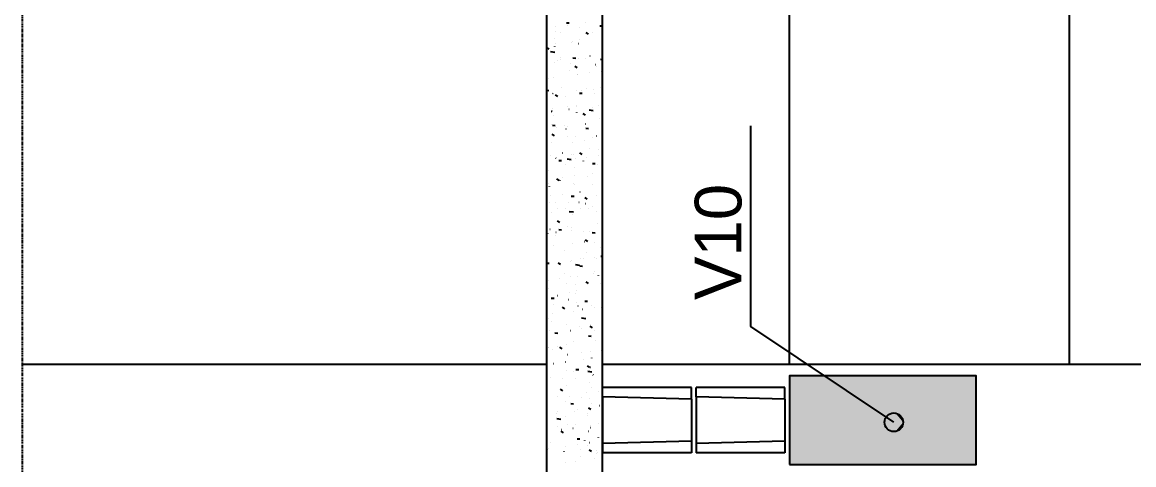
# Model space of a CAD drawing. Extents: x -1789 to 4156, y -3064 to 1391.
# Drawn here: x 2462.2 to 2700.2, y -402.8 to -308.1 of the extents above; entities that cross this region are included whole.
import ezdxf

# ---------------------------------------------------------------- set-up
doc = ezdxf.new("R2010")
doc.units = 0
doc.linetypes.add('ESTILO_TQS_0003', pattern=[0.92, 0.3, -0.15, 0.02, -0.15, 0.3])
for name, color, linetype in [('1', 1, 'CONTINUOUS'), ('2', 2, 'CONTINUOUS'), ('3', 3, 'CONTINUOUS'), ('4', 4, 'CONTINUOUS'), ('8', 8, 'CONTINUOUS'), ('9', 254, 'CONTINUOUS')]:
    doc.layers.add(name, color=color, linetype=linetype)
doc.styles.add('TQS_ARIAL', font='arial.ttf')

msp = doc.modelspace()

# ---------------------------------------------------------------- linework, layer by layer
at = {"layer": '1', "linetype": 'Continuous'}
for p, q in [((2586.4368, -388.22845), (2586.4368, -398.2146)), ((2586.4368, -388.22845), (2586.4368, -398.2146)), ((2586.4368, -388.22845), (2586.4368, -398.2146)), ((2586.4368, -388.22845), (2586.4368, -398.2146)), ((2586.4368, -388.22845), (2586.4368, -398.2146)), ((2586.4368, -388.22845), (2586.4368, -398.2146)), ((2586.4368, -388.22845), (2586.4368, -398.2146)), ((2605.4368, -388.7196), (2605.4368, -397.7196)), ((2605.4368, -388.7196), (2605.4368, -397.7196)), ((2606.4368, -388.22845), (2606.4368, -398.2146)), ((2625.4368, -388.7196), (2625.4368, -397.7196)), ((2625.4368, -388.7196), (2625.4368, -397.7196)), ((2625.4368, -388.7196), (2625.4368, -397.7196)), ((2625.4368, -388.7196), (2625.4368, -397.7196)), ((2625.4368, -388.7196), (2625.4368, -397.7196)), ((2625.4368, -388.7196), (2625.4368, -397.7196))]:
    msp.add_line(p, q, dxfattribs=at)
msp.add_lwpolyline([(2648.7927, -393.68875), (2618.1729, -373.22035), (2618.1729, -330.26585)], dxfattribs=at)
msp.add_circle((2648.7927, -393.68875), 2, dxfattribs=at)
for points in [[(2650.7927, -393.68875), (2647.7927, -391.9567), (2646.9133, -393.0047)], [(2650.7927, -393.68875), (2649.14, -391.71915), (2647.7927, -391.9567)], [(2650.7927, -393.68875), (2650.32475, -392.4032), (2649.14, -391.71915)], [(2650.7927, -393.68875), (2646.9133, -393.0047), (2646.9133, -394.3728)], [(2650.7927, -393.68875), (2646.9133, -394.3728), (2647.7927, -395.4208)], [(2650.7927, -393.68875), (2647.7927, -395.4208), (2649.14, -395.65835)], [(2650.7927, -393.68875), (2649.14, -395.65835), (2650.32475, -394.97435)], [(2650.7927, -393.68875), (2650.32475, -394.97435), (2650.7927, -393.68875)]]:
    msp.add_solid(points, dxfattribs=at)
at = {"layer": '2', "linetype": 'Continuous'}
for p, q in [((2586.4368, -388.22845), (2586.4368, -386.2196)), ((2586.4368, -388.22845), (2586.4368, -386.2196)), ((2586.4368, -388.22845), (2586.4368, -386.2196)), ((2586.4368, -388.22845), (2586.4368, -386.2196)), ((2586.4368, -388.22845), (2586.4368, -386.2196)), ((2586.4368, -388.22845), (2586.4368, -386.2196)), ((2605.4368, -386.2196), (2586.4368, -386.2196)), ((2586.4368, -388.22845), (2586.4368, -386.2196)), ((2605.4368, -388.7196), (2605.4368, -386.2196)), ((2605.4368, -388.7196), (2605.4368, -386.2196)), ((2625.4368, -386.2196), (2606.4368, -386.2196)), ((2606.4368, -388.22845), (2606.4368, -386.2196)), ((2625.4368, -388.7196), (2625.4368, -386.2196)), ((2625.4368, -388.7196), (2625.4368, -386.2196)), ((2625.4368, -388.7196), (2625.4368, -386.2196)), ((2625.4368, -388.7196), (2625.4368, -386.2196)), ((2625.4368, -388.7196), (2625.4368, -386.2196)), ((2625.4368, -388.7196), (2625.4368, -386.2196)), ((2605.4368, -388.7196), (2586.4368, -388.22845)), ((2625.4368, -388.7196), (2606.4368, -388.22845)), ((2605.4368, -397.72345), (2586.4368, -398.2146)), ((2586.4368, -398.2146), (2586.4368, -400.2196)), ((2586.4368, -398.2146), (2586.4368, -400.2196)), ((2586.4368, -398.2146), (2586.4368, -400.2196)), ((2586.4368, -398.2146), (2586.4368, -400.2196)), ((2586.4368, -398.2146), (2586.4368, -400.2196)), ((2586.4368, -398.2146), (2586.4368, -400.2196)), ((2586.4368, -398.2146), (2586.4368, -400.2196)), ((2605.4368, -397.72345), (2605.4368, -400.21765)), ((2605.4368, -397.72345), (2605.4368, -400.21765)), ((2625.4368, -397.72345), (2606.4368, -398.2146)), ((2606.4368, -398.2146), (2606.4368, -400.2196)), ((2625.4368, -397.72345), (2625.4368, -400.21765)), ((2625.4368, -397.72345), (2625.4368, -400.21765)), ((2625.4368, -397.72345), (2625.4368, -400.21765)), ((2625.4368, -397.72345), (2625.4368, -400.21765)), ((2625.4368, -397.72345), (2625.4368, -400.21765)), ((2625.4368, -397.72345), (2625.4368, -400.21765)), ((2605.4368, -400.21765), (2586.4368, -400.2196)), ((2625.4368, -400.21765), (2606.4368, -400.2196)), ((2626.4368, -402.7196), (2626.4368, -402.7196)), ((2666.4368, -402.7196), (2666.4368, -402.7196))]:
    msp.add_line(p, q, dxfattribs=at)
at = {"layer": '2', "linetype": 'ESTILO_TQS_0003'}
msp.add_lwpolyline([(2462.16665, -2158.40875), (3089.1606, -2158.40875), (3089.1606, 1006.1651), (2462.16665, 1011.24555), (2462.16665, -2158.40875)], dxfattribs=at)
at = {"layer": '3', "linetype": 'Continuous'}
for p, q in [((2626.4368, -381.2195), (2626.4368, -287.7196)), ((2686.4368, -381.2195), (2686.4368, -287.7196)), ((2462.16665, -381.2195), (2574.4368, -381.2195)), ((2586.4368, -381.2195), (2786.4368, -381.2195))]:
    msp.add_line(p, q, dxfattribs=at)
at = {"layer": '4', "linetype": 'Continuous'}
for p, q in [((2666.4368, -383.7196), (2626.4368, -383.7196)), ((2626.4368, -383.7196), (2626.4368, -402.7196)), ((2666.4368, -402.7196), (2666.4368, -383.7196)), ((2626.4368, -402.7196), (2666.4368, -402.7196))]:
    msp.add_line(p, q, dxfattribs=at)
at = {"layer": '8', "linetype": 'Continuous'}
msp.add_lwpolyline([(2626.4368, -402.7196), (2666.4368, -402.7196), (2666.4368, -383.7196), (2626.4368, -383.7196), (2626.4368, -402.7196)], dxfattribs=at)
for points in [[(2626.4368, -402.7196), (2666.4368, -402.7196), (2666.4368, -383.7196)], [(2626.4368, -402.7196), (2666.4368, -383.7196), (2626.4368, -383.7196)], [(2626.4368, -402.7196), (2626.4368, -383.7196), (2626.4368, -402.7196)]]:
    msp.add_solid(points, dxfattribs=at)
at = {"layer": '9', "linetype": 'Continuous'}
for p, q in [((2574.4368, -308.17585), (2574.4368, -308.17585)), ((2574.4368, -308.17585), (2574.4368, -308.17585)), ((2574.4368, -309.32045), (2574.4368, -309.32045)), ((2574.4368, -309.32045), (2574.4368, -309.32045)), ((2576.3903, -309.0633), (2576.4002, -309.062)), ((2579.2858, -308.3122), (2578.6881, -308.2599)), ((2578.8937, -308.7337), (2578.9036, -308.7324)), ((2581.43095, -309.28035), (2581.43885, -309.27425)), ((2582.68105, -308.2351), (2582.69095, -308.2338)), ((2586.4368, -308.93785), (2585.8607, -308.88745)), ((2586.3366, -308.5703), (2586.32815, -308.56495)), ((2586.4368, -308.63415), (2586.4368, -308.63415)), ((2586.4368, -308.63415), (2586.4368, -308.63415)), ((2586.4368, -308.63415), (2586.4368, -308.63415)), ((2574.4368, -311.4115), (2574.4368, -311.4115)), ((2574.4368, -311.4115), (2574.4368, -311.4115)), ((2576.1943, -311.6348), (2576.18585, -311.6294)), ((2576.29655, -309.98445), (2576.3045, -309.97835)), ((2577.3724, -310.30665), (2577.365, -310.2999)), ((2583.4071, -310.6128), (2582.90965, -310.27725)), ((2584.25265, -310.2663), (2584.2453, -310.25955)), ((2586.36585, -311.34775), (2586.37575, -311.34645)), ((2574.4368, -312.91825), (2574.4368, -312.91825)), ((2574.4368, -312.91825), (2574.4368, -312.91825)), ((2574.4368, -312.91825), (2574.4368, -312.91825)), ((2575.00485, -313.8381), (2574.50745, -313.5026)), ((2576.175, -313.3134), (2576.1829, -313.3073)), ((2576.263, -312.67785), (2576.27295, -312.6765)), ((2579.76855, -312.5023), (2579.7612, -312.49555)), ((2580.05035, -312.1792), (2580.06025, -312.1779)), ((2581.30935, -312.6093), (2581.3173, -312.6032)), ((2581.5325, -311.86035), (2581.5241, -311.85495)), ((2586.3604, -311.9691), (2586.36835, -311.963)), ((2586.4368, -311.80945), (2586.4368, -311.80945)), ((2586.4368, -311.80945), (2586.4368, -311.80945)), ((2586.4368, -311.80945), (2586.4368, -311.80945)), ((2586.4368, -312.2677), (2586.4368, -312.2677)), ((2586.4368, -312.65635), (2586.4368, -312.65635)), ((2574.4368, -314.6471), (2574.4368, -314.6471)), ((2574.4368, -314.6471), (2574.4368, -314.6471)), ((2574.4368, -316.51605), (2574.4368, -316.51605)), ((2576.19905, -314.5685), (2575.30965, -314.43055)), ((2576.88345, -316.20355), (2576.87605, -316.1968)), ((2577.41965, -316.12335), (2577.42955, -316.12205)), ((2577.4345, -315.60015), (2577.4261, -315.5948)), ((2580.6733, -315.83415), (2580.0756, -315.78185)), ((2581.18775, -315.9382), (2581.1957, -315.93215)), ((2582.77275, -315.8257), (2582.7643, -315.82035)), ((2583.73515, -315.2919), (2583.74505, -315.2906)), ((2586.4368, -316.1563), (2585.98205, -316.08575)), ((2586.23855, -314.9623), (2586.24845, -314.961)), ((2586.2388, -315.29805), (2586.24675, -315.29195)), ((2586.4368, -314.9847), (2586.4368, -314.9847)), ((2586.4368, -314.9847), (2586.4368, -314.9847)), ((2586.4368, -316.33835), (2586.4368, -316.33835)), ((2574.4368, -317.88275), (2574.4368, -317.88275)), ((2574.4368, -317.88275), (2574.4368, -317.88275)), ((2576.0534, -316.64235), (2576.0613, -316.63625)), ((2579.2796, -318.39925), (2579.2722, -318.3925)), ((2579.543, -316.9434), (2579.53455, -316.93805)), ((2580.97395, -317.8643), (2580.4765, -317.52875)), ((2583.60785, -318.9064), (2583.61775, -318.9051)), ((2584.8812, -317.16895), (2584.8728, -317.1636)), ((2585.18755, -317.4679), (2585.18015, -317.46115)), ((2586.1172, -318.62695), (2586.12515, -318.6209)), ((2586.4368, -318.16), (2586.4368, -318.16)), ((2586.4368, -318.16), (2586.4368, -318.16)), ((2586.4368, -318.16), (2586.4368, -318.16)), ((2586.4368, -318.61265), (2586.4368, -318.61265)), ((2586.4368, -318.61265), (2586.4368, -318.61265)), ((2574.4368, -320.1138), (2574.4368, -320.1138)), ((2574.4368, -321.1184), (2574.4368, -321.1184)), ((2574.4368, -321.1184), (2574.4368, -321.1184)), ((2574.5722, -320.4307), (2574.56485, -320.42395)), ((2574.78895, -320.06745), (2574.79885, -320.06615)), ((2575.9318, -319.97125), (2575.9397, -319.9652)), ((2581.06615, -319.26715), (2581.0741, -319.26105)), ((2581.10445, -319.236), (2581.11435, -319.2347)), ((2574.88825, -322.72855), (2574.4368, -322.68905)), ((2575.6759, -323.54845), (2575.6858, -323.54715)), ((2575.8102, -323.3002), (2575.8181, -323.2941)), ((2576.81955, -323.9548), (2576.32215, -323.6193)), ((2577.59565, -322.05335), (2577.5872, -322.048)), ((2580.94455, -322.5961), (2580.9525, -322.59)), ((2582.06085, -323.35605), (2581.4631, -323.30375)), ((2581.9914, -322.717), (2582.0013, -322.7157)), ((2582.9339, -322.2789), (2582.92545, -322.27355)), ((2584.4948, -322.38745), (2584.5047, -322.3861)), ((2584.6986, -323.3648), (2584.6912, -323.35805)), ((2585.9956, -321.9559), (2586.00355, -321.9498)), ((2586.4368, -321.33525), (2586.4368, -321.33525)), ((2586.4368, -321.33525), (2586.4368, -321.33525)), ((2586.4368, -321.33525), (2586.4368, -321.33525)), ((2586.4368, -321.54905), (2586.4368, -321.54905)), ((2574.4368, -323.7116), (2574.4368, -323.7116)), ((2574.4368, -324.354), (2574.4368, -324.354)), ((2574.4368, -324.354), (2574.4368, -324.354)), ((2578.3913, -323.93025), (2578.38395, -323.9235)), ((2578.8359, -326.01875), (2578.82745, -326.0134)), ((2580.82295, -325.92505), (2580.8309, -325.91895)), ((2585.55325, -325.84585), (2585.5632, -325.84455)), ((2586.4368, -323.7389), (2586.4368, -323.7389)), ((2586.4368, -324.51055), (2586.4368, -324.51055)), ((2586.4368, -324.51055), (2586.4368, -324.51055)), ((2586.4368, -324.95765), (2586.4368, -324.95765)), ((2586.4368, -324.95765), (2586.4368, -324.95765)), ((2574.4368, -327.30935), (2574.4368, -327.30935)), ((2574.4368, -327.30935), (2574.4368, -327.30935)), ((2574.4368, -327.30935), (2574.4368, -327.30935)), ((2574.4368, -327.58965), (2574.4368, -327.58965)), ((2574.4368, -327.58965), (2574.4368, -327.58965)), ((2575.45045, -327.1759), (2575.46035, -327.1746)), ((2575.60615, -327.13645), (2575.5977, -327.1311)), ((2575.6886, -326.62915), (2575.6965, -326.62305)), ((2575.9055, -327.9974), (2575.89815, -327.99065)), ((2579.23775, -326.6773), (2579.2477, -326.676)), ((2580.78745, -326.1259), (2580.7801, -326.11915)), ((2580.94435, -327.362), (2580.9359, -327.35665)), ((2582.78865, -327.981), (2582.2912, -327.6455)), ((2584.4402, -327.0374), (2583.55085, -326.89945)), ((2583.7645, -326.90355), (2583.7724, -326.89745)), ((2584.1741, -326.2443), (2584.16565, -326.23895)), ((2586.2826, -327.58755), (2586.27415, -327.5822)), ((2586.4368, -327.34705), (2586.4368, -327.34705)), ((2586.4368, -327.6858), (2586.4368, -327.6858)), ((2586.4368, -327.6858), (2586.4368, -327.6858)), ((2586.4368, -327.6858), (2586.4368, -327.6858)), ((2575.567, -329.9581), (2575.5749, -329.952)), ((2576.27575, -330.25045), (2575.67805, -330.19815)), ((2576.5089, -330.63435), (2576.51885, -330.63305)), ((2578.30165, -330.19305), (2578.2943, -330.1863)), ((2579.0123, -330.30475), (2579.02225, -330.30345)), ((2582.79965, -329.80615), (2582.80955, -329.80485)), ((2585.7524, -328.6138), (2585.76035, -328.6077)), ((2586.4368, -330.44175), (2586.4368, -330.44175)), ((2574.4368, -330.8253), (2574.4368, -330.8253)), ((2574.4368, -330.8253), (2574.4368, -330.8253)), ((2574.4368, -330.90715), (2574.4368, -330.90715)), ((2574.4368, -330.90715), (2574.4368, -330.90715)), ((2576.10765, -332.3673), (2575.6102, -332.03175)), ((2578.5918, -330.87265), (2578.59975, -330.8666)), ((2578.997, -332.47195), (2578.9886, -332.4666)), ((2580.57975, -332.5829), (2580.5877, -332.57685)), ((2583.44835, -330.87795), (2582.85065, -330.82565)), ((2584.33525, -332.6975), (2584.3268, -332.69215)), ((2585.0858, -332.36095), (2585.0937, -332.35485)), ((2586.20645, -331.0915), (2586.1991, -331.08475)), ((2586.3615, -332.935), (2586.3714, -332.9337)), ((2586.4368, -330.8611), (2586.4368, -330.8611)), ((2586.4368, -330.8611), (2586.4368, -330.8611)), ((2586.4368, -330.8611), (2586.4368, -330.8611)), ((2586.4368, -331.13945), (2586.4368, -331.13945)), ((2586.4368, -331.3026), (2586.4368, -331.3026)), ((2586.4368, -331.3026), (2586.4368, -331.3026)), ((2574.4368, -334.0609), (2574.4368, -334.0609)), ((2574.4368, -334.0609), (2574.4368, -334.0609)), ((2574.4368, -334.0609), (2574.4368, -334.0609)), ((2574.4368, -334.50495), (2574.4368, -334.50495)), ((2574.4368, -334.50495), (2574.4368, -334.50495)), ((2575.41655, -333.8943), (2575.4092, -333.88755)), ((2580.0708, -333.7632), (2580.0807, -333.7619)), ((2582.5742, -333.4336), (2582.5841, -333.4323)), ((2583.72065, -335.15865), (2583.7133, -335.1519)), ((2585.5092, -335.27165), (2585.51715, -335.2656)), ((2586.4368, -334.03635), (2586.4368, -334.03635)), ((2586.4368, -334.03635), (2586.4368, -334.03635)), ((2574.4368, -337.29655), (2574.4368, -337.29655)), ((2574.4368, -337.29655), (2574.4368, -337.29655)), ((2575.3238, -336.61595), (2575.3317, -336.60985)), ((2576.461, -337.2069), (2576.45255, -337.2015)), ((2577.66325, -337.77235), (2577.06555, -337.72005)), ((2577.8127, -336.09), (2577.80535, -336.08325)), ((2579.72475, -337.4968), (2578.8354, -337.3589)), ((2579.8298, -336.394), (2579.83775, -336.3879)), ((2580.23725, -336.43735), (2580.2288, -336.432)), ((2580.5572, -337.29695), (2580.5671, -337.29565)), ((2582.0767, -336.3935), (2581.5793, -336.05795)), ((2582.3457, -337.7806), (2582.3373, -337.77525)), ((2583.0606, -336.96735), (2583.0705, -336.96605)), ((2585.57545, -336.6629), (2585.56705, -336.65755)), ((2586.4368, -337.21165), (2586.4368, -337.21165)), ((2586.4368, -337.64755), (2586.4368, -337.64755)), ((2586.4368, -337.64755), (2586.4368, -337.64755)), ((2574.4368, -338.1027), (2574.4368, -338.1027)), ((2574.4368, -338.1027), (2574.4368, -338.1027)), ((2574.9276, -339.79125), (2574.9202, -339.7845)), ((2578.56945, -338.55015), (2578.561, -338.54475)), ((2580.33655, -339.2408), (2580.3445, -339.2347)), ((2584.83585, -338.3999), (2584.23815, -338.3476)), ((2585.3876, -338.6006), (2585.39555, -338.5945)), ((2586.4368, -338.5378), (2586.4368, -338.5378)), ((2586.4368, -338.53995), (2586.4368, -338.53995)), ((2586.4368, -339.3344), (2586.4368, -339.3344)), ((2574.4368, -340.5322), (2574.4368, -340.5322)), ((2574.4368, -341.7005), (2574.4368, -341.7005)), ((2574.4368, -341.7005), (2574.4368, -341.7005)), ((2574.51435, -340.4727), (2574.5223, -340.4666)), ((2574.8034, -342.50145), (2574.795, -342.4961)), ((2577.1337, -341.95205), (2576.6363, -341.61655)), ((2577.32375, -341.9869), (2577.31635, -341.98015)), ((2577.9265, -341.24105), (2577.9364, -341.23975)), ((2580.21495, -342.56975), (2580.2229, -342.56365)), ((2580.4299, -340.9115), (2580.4398, -340.9102)), ((2583.2317, -341.0556), (2583.2243, -341.0488)), ((2584.2172, -340.41285), (2584.22715, -340.41155)), ((2584.2553, -342.7051), (2584.2632, -342.699)), ((2586.4368, -340.3869), (2586.4368, -340.3869)), ((2586.4368, -340.3869), (2586.4368, -340.3869)), ((2586.4368, -340.3869), (2586.4368, -340.3869)), ((2574.4368, -343.7678), (2574.4368, -343.7678)), ((2574.4368, -343.7678), (2574.4368, -343.7678)), ((2575.0806, -343.27385), (2575.0885, -343.26775)), ((2577.7992, -344.8556), (2577.8091, -344.8543)), ((2580.39835, -342.89055), (2580.38995, -342.8852)), ((2581.5865, -344.357), (2581.59645, -344.3557)), ((2586.4368, -343.5622), (2586.4368, -343.5622)), ((2586.4368, -343.5622), (2586.4368, -343.5622)), ((2586.4368, -343.5622), (2586.4368, -343.5622)), ((2586.4368, -343.99255), (2586.4368, -343.99255)), ((2586.4368, -343.99255), (2586.4368, -343.99255)), ((2574.4368, -345.29825), (2574.4368, -345.29825)), ((2574.4368, -345.29825), (2574.4368, -345.29825)), ((2574.43865, -345.68815), (2574.4368, -345.6865)), ((2574.4368, -347.00345), (2574.4368, -347.00345)), ((2574.4368, -347.00345), (2574.4368, -347.00345)), ((2574.959, -346.60275), (2574.9669, -346.5967)), ((2575.2958, -345.1852), (2575.3057, -345.18385)), ((2576.3004, -346.6304), (2576.29195, -346.625)), ((2579.08265, -346.67425), (2579.09055, -346.66815)), ((2580.3324, -345.4064), (2579.73465, -345.3541)), ((2581.38185, -346.6924), (2581.37345, -346.687)), ((2583.10275, -345.97825), (2582.60535, -345.64275)), ((2582.74275, -346.9525), (2582.73535, -346.94575)), ((2585.1444, -345.2585), (2585.15235, -345.2524)), ((2586.4368, -345.9405), (2586.4368, -345.9405)), ((2586.4368, -346.73745), (2586.4368, -346.73745)), ((2586.4368, -346.73745), (2586.4368, -346.73745)), ((2574.4368, -348.89605), (2574.4368, -348.89605)), ((2575.39655, -348.7697), (2575.40645, -348.7684)), ((2576.8348, -347.8838), (2576.8274, -347.87705)), ((2578.40885, -347.97365), (2578.4004, -347.96825)), ((2580.1764, -348.7576), (2579.28705, -348.6197)), ((2579.97175, -349.2276), (2579.9797, -349.2215)), ((2581.71205, -347.93825), (2581.72195, -347.93695)), ((2583.49035, -348.03565), (2583.4819, -348.03025)), ((2584.21545, -347.60865), (2584.22535, -347.60735)), ((2585.0228, -348.5874), (2585.03075, -348.58135)), ((2586.4368, -348.2271), (2586.4368, -348.2271)), ((2586.4368, -349.72855), (2586.4368, -349.72855)), ((2574.4368, -350.2391), (2574.4368, -350.2391)), ((2574.4368, -350.2391), (2574.4368, -350.2391)), ((2574.4368, -350.2391), (2574.4368, -350.2391)), ((2577.2908, -350.9507), (2576.79335, -350.6152)), ((2578.9584, -351.89855), (2578.9683, -351.89725)), ((2579.7243, -351.98695), (2579.7159, -351.9816)), ((2585.2739, -351.0671), (2585.2838, -351.0658)), ((2586.4368, -349.91275), (2586.4368, -349.91275)), ((2586.4368, -349.91275), (2586.4368, -349.91275)), ((2586.4368, -349.91275), (2586.4368, -349.91275)), ((2586.4368, -350.3375), (2586.4368, -350.3375)), ((2586.4368, -350.3375), (2586.4368, -350.3375)), ((2574.4368, -352.4938), (2574.4368, -352.4938)), ((2574.4368, -352.4938), (2574.4368, -352.4938)), ((2574.4368, -352.4938), (2574.4368, -352.4938)), ((2574.4368, -353.4747), (2574.4368, -353.4747)), ((2574.4368, -353.4747), (2574.4368, -353.4747)), ((2574.7158, -353.26065), (2574.72375, -353.25455)), ((2575.1711, -352.39715), (2575.181, -352.39585)), ((2576.34585, -353.78075), (2576.33845, -353.774)), ((2576.4615, -353.0836), (2576.45305, -353.0782)), ((2577.6598, -352.5731), (2577.06205, -352.52085)), ((2579.85015, -352.55655), (2579.8581, -352.55045)), ((2582.25375, -352.8494), (2582.2464, -352.84265)), ((2583.5676, -352.9397), (2583.57555, -352.9336)), ((2584.8324, -353.20065), (2584.23465, -353.14835)), ((2586.30065, -354.5297), (2586.31055, -354.5284)), ((2586.4368, -353.088), (2586.4368, -353.088)), ((2586.4368, -353.088), (2586.4368, -353.088)), ((2586.4368, -353.088), (2586.4368, -353.088)), ((2586.4368, -353.341), (2586.4368, -353.341)), ((2574.4368, -356.0916), (2574.4368, -356.0916)), ((2574.4368, -356.0916), (2574.4368, -356.0916)), ((2574.4368, -356.71035), (2574.4368, -356.71035)), ((2574.4368, -356.71035), (2574.4368, -356.71035)), ((2574.5942, -356.5896), (2574.60215, -356.5835)), ((2575.9161, -355.9114), (2575.90765, -355.90605)), ((2580.00995, -355.3579), (2580.01985, -355.3566)), ((2582.51335, -355.0283), (2582.52325, -355.027)), ((2583.25985, -354.9769), (2582.7624, -354.64135)), ((2584.77965, -355.2453), (2584.78755, -355.2392)), ((2586.07285, -356.34895), (2586.0655, -356.3422)), ((2586.30275, -356.1779), (2586.29435, -356.1725)), ((2586.4368, -356.2633), (2586.4368, -356.2633)), ((2586.4368, -356.68245), (2586.4368, -356.68245)), ((2574.472, -358.1667), (2574.46355, -358.1613)), ((2574.48375, -358.41945), (2574.4764, -358.4127)), ((2578.25215, -357.0184), (2578.26005, -357.0123)), ((2579.60695, -359.2144), (2579.6149, -359.20835)), ((2579.7914, -358.98445), (2579.80135, -358.98315)), ((2581.7648, -358.74635), (2581.75745, -358.73955)), ((2582.2948, -358.65485), (2582.30475, -358.65355)), ((2583.03995, -357.27455), (2583.03155, -357.26915)), ((2584.7461, -358.50665), (2584.754, -358.5006)), ((2585.14845, -358.6178), (2585.14, -358.6124)), ((2586.08215, -358.15625), (2586.09205, -358.15495)), ((2586.4368, -357.1198), (2586.4368, -357.1198)), ((2574.4368, -359.6894), (2574.4368, -359.6894)), ((2574.4368, -359.6894), (2574.4368, -359.6894)), ((2574.9872, -359.73985), (2574.4368, -359.6917)), ((2574.4368, -359.946), (2574.4368, -359.946)), ((2577.44785, -359.9493), (2576.9504, -359.6138)), ((2581.5022, -360.154), (2580.61285, -360.01605)), ((2582.1598, -360.36735), (2581.56205, -360.31505)), ((2584.6452, -361.47245), (2584.6368, -361.4671)), ((2586.4368, -359.43855), (2586.4368, -359.43855)), ((2586.4368, -359.43855), (2586.4368, -359.43855)), ((2586.4368, -359.43855), (2586.4368, -359.43855)), ((2586.4368, -360.74155), (2586.4368, -360.74155)), ((2586.4368, -360.9193), (2586.4368, -360.9193)), ((2574.4368, -363.1816), (2574.4368, -363.1816)), ((2574.4368, -363.1816), (2574.4368, -363.1816)), ((2574.4368, -363.1816), (2574.4368, -363.1816)), ((2574.4368, -363.28715), (2574.4368, -363.28715)), ((2574.4368, -363.28715), (2574.4368, -363.28715)), ((2574.74855, -363.2461), (2574.75845, -363.2448)), ((2577.25195, -362.91655), (2577.26185, -362.91525)), ((2578.30285, -361.919), (2578.2955, -361.91225)), ((2578.7285, -364.05365), (2578.7201, -364.0483)), ((2579.57345, -362.4758), (2579.58135, -362.4697)), ((2580.699, -364.11465), (2580.69165, -364.1079)), ((2581.03925, -362.41795), (2581.0492, -362.41665)), ((2583.4169, -363.9755), (2582.9195, -363.64)), ((2583.2011, -363.72775), (2583.19265, -363.72235)), ((2584.53645, -361.90315), (2584.54435, -361.8971)), ((2585.5839, -362.2459), (2585.57655, -362.23915)), ((2586.0674, -363.96405), (2586.0753, -363.958)), ((2586.4368, -362.61385), (2586.4368, -362.61385)), ((2586.4368, -362.61385), (2586.4368, -362.61385)), ((2586.4368, -363.02745), (2586.4368, -363.02745)), ((2574.4368, -366.41725), (2574.4368, -366.41725)), ((2574.4368, -366.41725), (2574.4368, -366.41725)), ((2574.4368, -366.41725), (2574.4368, -366.41725)), ((2574.86715, -365.1157), (2574.85975, -365.10895)), ((2579.36375, -365.8723), (2579.3717, -365.8662)), ((2580.59965, -366.0736), (2580.60955, -366.0723)), ((2580.837, -365.3969), (2580.82855, -365.39155)), ((2586.4368, -365.7891), (2586.4368, -365.7891)), ((2586.4368, -365.7891), (2586.4368, -365.7891)), ((2586.4368, -366.01245), (2586.4368, -366.01245)), ((2574.4368, -366.88495), (2574.4368, -366.88495)), ((2574.4368, -366.88495), (2574.4368, -366.88495)), ((2574.4368, -366.88495), (2574.4368, -366.88495)), ((2576.0407, -367.23255), (2575.443, -367.18025)), ((2575.87335, -368.5853), (2575.8649, -368.5799)), ((2576.81235, -366.5722), (2576.82225, -366.5709)), ((2579.1031, -367.4676), (2579.09465, -367.4622)), ((2580.8114, -367.9971), (2580.81935, -367.991)), ((2581.2116, -368.8108), (2581.20315, -368.80545)), ((2583.2133, -367.86005), (2582.6156, -367.80775)), ((2584.0584, -368.74125), (2584.06635, -368.73515)), ((2586.4368, -368.14205), (2586.4368, -368.14205)), ((2574.4368, -369.6529), (2574.4368, -369.6529)), ((2574.4368, -369.6529), (2574.4368, -369.6529)), ((2574.4368, -369.6529), (2574.4368, -369.6529)), ((2574.4368, -370.4827), (2574.4368, -370.4827)), ((2575.77785, -370.30615), (2575.7878, -370.30485)), ((2578.31315, -369.42565), (2577.81575, -369.09015)), ((2580.28615, -370.0813), (2580.27875, -370.07455)), ((2582.09335, -369.4747), (2582.1033, -369.4734)), ((2584.59675, -369.14515), (2584.6067, -369.14385)), ((2586.118, -369.08025), (2586.1106, -369.0735)), ((2586.4368, -368.9644), (2586.4368, -368.9644)), ((2586.4368, -368.9644), (2586.4368, -368.9644)), ((2586.4368, -368.9644), (2586.4368, -368.9644)), ((2586.4368, -369.3724), (2586.4368, -369.3724)), ((2586.4368, -369.3724), (2586.4368, -369.3724)), ((2574.4368, -372.8885), (2574.4368, -372.8885)), ((2574.87895, -371.4715), (2574.87155, -371.46475)), ((2575.49595, -372.0758), (2575.5039, -372.0697)), ((2578.74295, -372.81995), (2578.75085, -372.81385)), ((2581.4327, -373.1595), (2581.4426, -373.15815)), ((2582.828, -371.55035), (2581.9386, -371.41245)), ((2581.9899, -373.5641), (2581.99785, -373.558)), ((2584.28225, -373.45185), (2583.7848, -373.11635)), ((2583.9361, -372.8299), (2583.946, -372.8286)), ((2584.10525, -373.58085), (2584.09785, -373.5741)), ((2586.4368, -372.11005), (2586.4368, -372.11005)), ((2586.4368, -372.13965), (2586.4368, -372.13965)), ((2586.4368, -372.13965), (2586.4368, -372.13965)), ((2586.4368, -372.13965), (2586.4368, -372.13965)), ((2574.4368, -374.0805), (2574.4368, -374.0805)), ((2575.1172, -373.99095), (2575.1271, -373.9896)), ((2576.8146, -374.70075), (2576.21685, -374.64845)), ((2579.5314, -374.091), (2579.523, -374.0856)), ((2583.9872, -375.3283), (2583.38945, -375.276)), ((2584.05005, -375.21895), (2584.05795, -375.21285)), ((2584.60245, -374.14635), (2584.594, -374.14095)), ((2586.4368, -374.90515), (2586.4368, -374.90515)), ((2586.4368, -375.31495), (2586.4368, -375.31495)), ((2586.4368, -375.31495), (2586.4368, -375.31495)), ((2586.4368, -375.5426), (2586.4368, -375.5426)), ((2586.4368, -375.71735), (2586.4368, -375.71735)), ((2574.4368, -376.12415), (2574.4368, -376.12415)), ((2574.4368, -377.6783), (2574.4368, -377.6783)), ((2574.4368, -377.6783), (2574.4368, -377.6783)), ((2574.4368, -377.6783), (2574.4368, -377.6783)), ((2574.83765, -377.7786), (2574.8303, -377.77185)), ((2574.89175, -377.6184), (2574.90165, -377.6171)), ((2575.7232, -378.01545), (2575.71475, -378.0101)), ((2576.81725, -377.5332), (2576.8252, -377.5271)), ((2577.762, -377.9466), (2577.26455, -377.61105)), ((2578.67905, -377.1198), (2578.68895, -377.11845)), ((2580.29795, -376.4371), (2580.29055, -376.4303)), ((2584.99455, -376.28835), (2585.00445, -376.287)), ((2586.10985, -378.28195), (2586.10145, -378.27655)), ((2574.4368, -379.35975), (2574.4368, -379.35975)), ((2574.4368, -379.35975), (2574.4368, -379.35975)), ((2574.4368, -379.35975), (2574.4368, -379.35975)), ((2578.4536, -380.74725), (2578.4635, -380.74595)), ((2578.87735, -379.18805), (2578.8853, -379.18195)), ((2581.99185, -378.83375), (2581.98345, -378.82835)), ((2582.2409, -380.24865), (2582.25085, -380.24735)), ((2583.92845, -378.54785), (2583.93635, -378.5418)), ((2584.11705, -379.93665), (2584.10965, -379.9299)), ((2586.4368, -378.4902), (2586.4368, -378.4902)), ((2574.4368, -381.27605), (2574.4368, -381.27605)), ((2574.4368, -381.27605), (2574.4368, -381.27605)), ((2574.4368, -382.5954), (2574.4368, -382.5954)), ((2574.4368, -382.5954), (2574.4368, -382.5954)), ((2574.4368, -382.5954), (2574.4368, -382.5954)), ((2575.9502, -381.0768), (2575.9601, -381.0755)), ((2578.75575, -382.517), (2578.7637, -382.5109)), ((2580.25665, -382.7442), (2580.2493, -382.73745)), ((2581.3146, -382.495), (2580.71685, -382.4427)), ((2583.73105, -381.97275), (2583.23365, -381.63725)), ((2584.1538, -382.94675), (2583.2644, -382.8088)), ((2583.80685, -381.8768), (2583.81475, -381.8707)), ((2586.4368, -381.6655), (2586.4368, -381.6655)), ((2586.4368, -381.6655), (2586.4368, -381.6655)), ((2586.4368, -382.06235), (2586.4368, -382.06235)), ((2586.4368, -382.94315), (2586.4368, -382.94315)), ((2574.4368, -384.87385), (2574.4368, -384.87385)), ((2575.32735, -384.1138), (2575.31895, -384.10845)), ((2577.8613, -384.423), (2577.8712, -384.4217)), ((2580.6656, -384.33935), (2580.65715, -384.334)), ((2583.68525, -385.20575), (2583.69315, -385.19965)), ((2584.1768, -383.59155), (2584.18675, -383.59025)), ((2584.4523, -383.5765), (2584.4439, -383.57115)), ((2586.4368, -383.30085), (2586.4368, -383.30085)), ((2586.4368, -383.79785), (2586.4368, -383.79785)), ((2586.4368, -384.84075), (2586.4368, -384.84075)), ((2586.4368, -384.84075), (2586.4368, -384.84075)), ((2574.4368, -385.83105), (2574.4368, -385.83105)), ((2574.4368, -385.83105), (2574.4368, -385.83105)), ((2574.4368, -385.83105), (2574.4368, -385.83105)), ((2577.91905, -386.9452), (2577.42165, -386.6097)), ((2578.63415, -385.84595), (2578.6421, -385.83985)), ((2583.07395, -387.3345), (2583.08385, -387.3332)), ((2584.07575, -386.24375), (2584.06835, -386.237)), ((2585.57735, -387.00495), (2585.58725, -387.00365)), ((2574.4368, -388.4716), (2574.4368, -388.4716)), ((2574.4368, -389.06665), (2574.4368, -389.06665)), ((2574.4368, -389.06665), (2574.4368, -389.06665)), ((2574.4368, -389.06665), (2574.4368, -389.06665)), ((2576.75845, -388.16595), (2576.76835, -388.16465)), ((2578.5126, -389.17485), (2578.5205, -389.1688)), ((2579.32, -388.2309), (2579.31265, -388.22415)), ((2580.20325, -389.7983), (2579.60555, -389.746)), ((2581.9058, -388.30475), (2581.8974, -388.2994)), ((2583.56365, -388.5347), (2583.57155, -388.5286)), ((2584.0143, -389.648), (2584.00585, -389.64265)), ((2585.7277, -390.1098), (2585.73565, -390.1037)), ((2586.4368, -388.01605), (2586.4368, -388.01605)), ((2586.4368, -388.01605), (2586.4368, -388.01605)), ((2586.4368, -388.4073), (2586.4368, -388.4073)), ((2574.4368, -392.0694), (2574.4368, -392.0694)), ((2574.4368, -392.0694), (2574.4368, -392.0694)), ((2574.4368, -392.0694), (2574.4368, -392.0694)), ((2574.4368, -392.3023), (2574.4368, -392.3023)), ((2574.4368, -392.3023), (2574.4368, -392.3023)), ((2574.4368, -392.3023), (2574.4368, -392.3023)), ((2576.533, -391.79345), (2576.5429, -391.79215)), ((2576.87805, -391.4523), (2576.86965, -391.4469)), ((2578.391, -392.5038), (2578.3989, -392.4977)), ((2580.3203, -391.2948), (2580.3302, -391.2935)), ((2580.99605, -390.90045), (2580.98765, -390.8951)), ((2583.10455, -392.2437), (2583.0961, -392.23835)), ((2583.1391, -391.73045), (2583.13175, -391.7237)), ((2583.88815, -390.9714), (2583.3907, -390.6359)), ((2586.4368, -390.34365), (2586.4368, -390.34365)), ((2586.4368, -391.19135), (2586.4368, -391.19135)), ((2586.4368, -391.19135), (2586.4368, -391.19135)), ((2586.4368, -391.19135), (2586.4368, -391.19135)), ((2586.4368, -392.6905), (2586.4368, -392.6905)), ((2577.4925, -393.1044), (2576.6031, -392.96645)), ((2576.7287, -394.5324), (2576.7203, -394.52705)), ((2578.83105, -394.12785), (2578.8237, -394.12105)), ((2580.09485, -394.9223), (2580.10475, -394.921)), ((2580.55505, -394.0789), (2580.56295, -394.0728)), ((2583.802, -394.82305), (2583.80995, -394.81695)), ((2583.88215, -394.42365), (2583.8921, -394.42235)), ((2585.53525, -393.92615), (2585.5279, -393.9194)), ((2586.4368, -394.3666), (2586.4368, -394.3666)), ((2586.4368, -394.3666), (2586.4368, -394.3666)), ((2586.4368, -394.3666), (2586.4368, -394.3666)), ((2586.4368, -394.4916), (2586.4368, -394.4916)), ((2586.4368, -394.75225), (2586.4368, -394.75225)), ((2586.4368, -394.75225), (2586.4368, -394.75225)), ((2586.4368, -394.75225), (2586.4368, -394.75225)), ((2574.4368, -395.53795), (2574.4368, -395.53795)), ((2574.4368, -395.53795), (2574.4368, -395.53795)), ((2574.4368, -395.53795), (2574.4368, -395.53795)), ((2574.4368, -395.6672), (2574.4368, -395.6672)), ((2574.4368, -395.6672), (2574.4368, -395.6672)), ((2578.07615, -395.94385), (2577.5787, -395.6083)), ((2577.59145, -395.25185), (2577.60135, -395.25055)), ((2581.59075, -397.3202), (2580.99305, -397.2679)), ((2583.4565, -395.6432), (2583.4481, -395.63785)), ((2585.565, -396.98645), (2585.55655, -396.9811)), ((2574.4368, -398.77355), (2574.4368, -398.77355)), ((2574.4368, -398.77355), (2574.4368, -398.77355)), ((2574.4368, -399.26495), (2574.4368, -399.26495)), ((2574.7392, -399.6155), (2574.73075, -399.61015)), ((2574.8378, -399.21215), (2574.84775, -399.21085)), ((2575.29905, -398.11195), (2575.307, -398.10585)), ((2578.54605, -398.8561), (2578.554, -398.85)), ((2581.1533, -398.3807), (2581.16325, -398.3794)), ((2581.793, -399.6002), (2581.80095, -399.59415)), ((2582.65015, -397.6274), (2582.6428, -397.62065)), ((2583.3072, -398.72335), (2583.29875, -398.71795)), ((2584.0452, -399.97005), (2583.5478, -399.6345)), ((2583.6567, -398.05115), (2583.66665, -398.04985)), ((2585.0463, -399.82305), (2585.03895, -399.8163)), ((2586.4368, -397.5419), (2586.4368, -397.5419)), ((2586.4368, -397.5419), (2586.4368, -397.5419)), ((2586.4368, -397.5419), (2586.4368, -397.5419)), ((2586.4368, -397.7442), (2586.4368, -397.7442)), ((2574.4368, -402.0092), (2574.4368, -402.0092)), ((2574.4368, -402.0092), (2574.4368, -402.0092)), ((2578.2144, -399.90775), (2578.207, -399.901)), ((2580.61055, -402.1034), (2580.60315, -402.09665)), ((2581.79895, -400.9378), (2581.79055, -400.9324)), ((2584.7152, -401.50955), (2584.7251, -401.50825)), ((2585.04, -400.34435), (2585.04795, -400.33825)), ((2585.41565, -400.0666), (2585.4072, -400.0612)), ((2586.4368, -400.71715), (2586.4368, -400.71715)), ((2586.4368, -400.71715), (2586.4368, -400.71715)), ((2586.4368, -400.71715), (2586.4368, -400.71715)), ((2586.4368, -401.09725), (2586.4368, -401.09725)), ((2586.4368, -401.09725), (2586.4368, -401.09725)), ((2586.4368, -401.09725), (2586.4368, -401.09725)), ((2586.4368, -401.5832), (2586.4368, -401.5832)), ((2574.5496, -402.45785), (2574.4368, -402.3818)), ((2578.3997, -402.341), (2578.4096, -402.3397))]:
    msp.add_line(p, q, dxfattribs=at)
msp.add_lwpolyline([(2574.4368, -2082.7197), (2586.4368, -2082.7197), (2586.4368, 913.2804), (2574.4368, 913.2804), (2574.4368, -2082.7197)], dxfattribs=at)

# ---------------------------------------------------------------- texts
at = {"layer": '2', "linetype": 'Continuous', "style": 'TQS_ARIAL'}
msp.add_text('V10', height=10, rotation=90, dxfattribs=at).set_placement((2616.16995, -367.5267))

doc.saveas('drawing.dxf')
